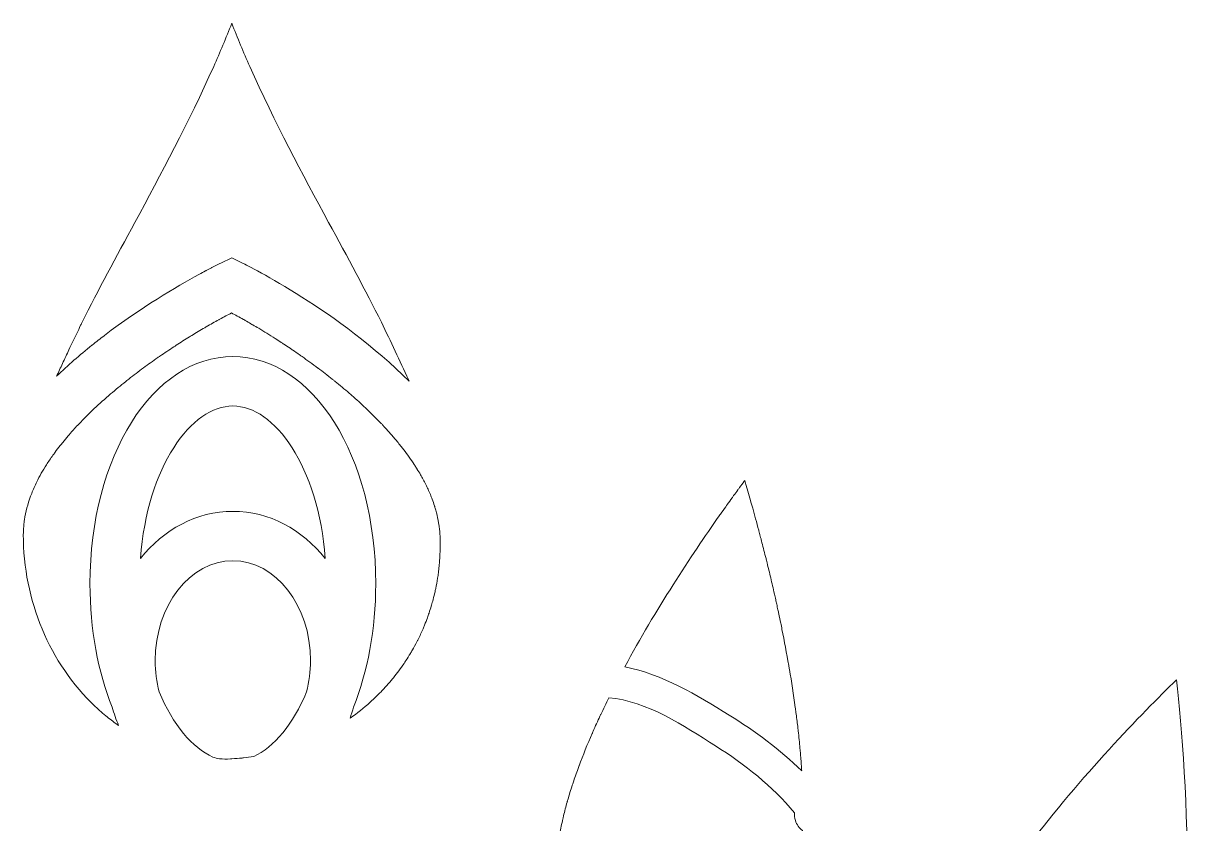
# Model space of a CAD drawing. Header units: millimetres. Extents: x -416 to 1516, y -417 to 43.
# Drawn here: x 529.88 to 577.08, y -2.61 to 29.82 of the extents above; entities that cross this region are included whole.
import ezdxf

# ---------------------------------------------------------------- set-up
doc = ezdxf.new("R2010")
doc.units = ezdxf.units.MM
doc.header["$MEASUREMENT"] = 0
doc.layers.add('Layer 3', color=7, linetype='Continuous')

msp = doc.modelspace()

# ---------------------------------------------------------------- linework, layer by layer
at = {"layer": 'Layer 3', "lineweight": 0}
for points, knots in [([(531.469, 16.037), (531.557, 16.223), (531.642, 16.409), (531.731, 16.597), (531.782, 16.706), (531.836, 16.817), (531.888, 16.927), (531.993, 17.146), (532.096, 17.365), (532.203, 17.585), (532.225, 17.63), (532.245, 17.673), (532.266, 17.718), (532.915, 19.009), (533.634, 20.351), (534.4, 21.75), (535.453, 23.705), (536.577, 25.788), (537.593, 28.075), (537.847, 28.643), (538.089, 29.227), (538.323, 29.821), (538.557, 29.227), (538.799, 28.643), (539.052, 28.075), (540.068, 25.788), (541.192, 23.705), (542.246, 21.75), (543.013, 20.349), (543.733, 19.005), (544.382, 17.711), (544.762, 16.925), (545.128, 16.149), (545.48, 15.383), (545.487, 15.367), (545.494, 15.351), (545.501, 15.334), (545.503, 15.329), (545.505, 15.324), (545.507, 15.319), (542.683, 18.147), (539.007, 19.983), (538.761, 20.104), (538.761, 20.104), (538.325, 20.318), (538.325, 20.318), (538.325, 20.318), (538.325, 20.318), (538.325, 20.318), (538.325, 20.318), (538.324, 20.318), (538.324, 20.318), (538.324, 20.318), (538.324, 20.318), (538.324, 20.318), (538.324, 20.318), (538.324, 20.318), (538.324, 20.318), (538.324, 20.318), (537.886, 20.109), (537.886, 20.109), (537.847, 20.09), (537.713, 20.024), (537.517, 19.924), (537.51, 19.92), (537.504, 19.917), (537.496, 19.913), (537.432, 19.88), (537.36, 19.842), (537.281, 19.8), (537.274, 19.797), (537.268, 19.794), (537.262, 19.79), (537.179, 19.746), (537.09, 19.698), (536.994, 19.646), (536.992, 19.645), (536.99, 19.644), (536.988, 19.643), (536.092, 19.155), (534.65, 18.305), (533.169, 17.175), (533.165, 17.172), (533.161, 17.168), (533.157, 17.165), (532.996, 17.042), (532.835, 16.917), (532.675, 16.787), (532.669, 16.783), (532.664, 16.779), (532.658, 16.774), (532.173, 16.383), (531.689, 15.965), (531.228, 15.519), (531.307, 15.69), (531.389, 15.864), (531.469, 16.037)], [0, 0, 0, 0, 1, 1, 1, 2, 2, 2, 3, 3, 3, 4, 4, 4, 5, 5, 5, 6, 6, 6, 7, 7, 7, 8, 8, 8, 9, 9, 9, 10, 10, 10, 11, 11, 11, 12, 12, 12, 13, 13, 13, 14, 14, 14, 15, 15, 15, 16, 16, 16, 17, 17, 17, 18, 18, 18, 19, 19, 19, 20, 20, 20, 21, 21, 21, 22, 22, 22, 23, 23, 23, 24, 24, 24, 25, 25, 25, 26, 26, 26, 27, 27, 27, 28, 28, 28, 29, 29, 29, 30, 30, 30, 31, 31, 31, 32, 32, 32, 32]), ([(529.886, 9.236), (529.888, 9.281), (529.889, 9.325), (529.892, 9.369), (529.898, 9.443), (529.905, 9.518), (529.914, 9.592), (529.919, 9.631), (529.924, 9.671), (529.93, 9.711), (529.978, 10.028), (530.062, 10.345), (530.178, 10.658), (530.193, 10.698), (530.207, 10.737), (530.223, 10.776), (530.285, 10.932), (530.351, 11.087), (530.427, 11.242), (530.542, 11.474), (530.673, 11.705), (530.818, 11.932), (530.901, 12.063), (530.989, 12.192), (531.081, 12.321), (531.109, 12.361), (531.14, 12.401), (531.169, 12.441), (531.235, 12.531), (531.302, 12.62), (531.372, 12.709), (531.406, 12.753), (531.441, 12.797), (531.477, 12.841), (531.548, 12.929), (531.622, 13.017), (531.697, 13.104), (531.73, 13.142), (531.762, 13.181), (531.795, 13.219), (531.903, 13.341), (532.013, 13.463), (532.126, 13.582), (532.127, 13.584), (532.129, 13.585), (532.13, 13.586), (532.33, 13.797), (532.538, 14.005), (532.753, 14.208), (532.753, 14.208), (532.754, 14.209), (532.754, 14.209), (532.97, 14.412), (533.191, 14.611), (533.417, 14.804), (533.618, 14.977), (533.823, 15.145), (534.029, 15.309), (534.045, 15.322), (534.061, 15.335), (534.077, 15.348), (534.274, 15.504), (534.473, 15.656), (534.672, 15.804), (534.697, 15.822), (534.722, 15.841), (534.747, 15.859), (534.941, 16.002), (535.134, 16.14), (535.327, 16.274), (535.357, 16.295), (535.386, 16.316), (535.416, 16.336), (535.606, 16.467), (535.794, 16.594), (535.981, 16.716), (536.011, 16.735), (536.041, 16.755), (536.071, 16.774), (536.256, 16.895), (536.439, 17.011), (536.618, 17.121), (536.645, 17.138), (536.673, 17.155), (536.7, 17.172), (536.88, 17.282), (537.056, 17.388), (537.227, 17.487), (537.249, 17.5), (537.271, 17.513), (537.293, 17.526), (537.467, 17.626), (537.636, 17.722), (537.796, 17.81), (537.809, 17.817), (537.821, 17.824), (537.834, 17.831), (538.001, 17.922), (538.162, 18.008), (538.313, 18.086), (538.465, 18.005), (538.628, 17.916), (538.799, 17.82), (538.822, 17.807), (538.846, 17.793), (538.87, 17.78), (538.945, 17.737), (539.022, 17.693), (539.101, 17.647), (539.127, 17.632), (539.153, 17.617), (539.179, 17.601), (539.256, 17.556), (539.334, 17.51), (539.413, 17.463), (539.629, 17.333), (539.853, 17.195), (540.083, 17.048), (540.165, 16.996), (540.247, 16.943), (540.33, 16.888), (540.363, 16.867), (540.397, 16.845), (540.43, 16.823), (540.514, 16.768), (540.6, 16.711), (540.686, 16.653), (540.722, 16.628), (540.759, 16.603), (540.796, 16.578), (540.885, 16.518), (540.973, 16.457), (541.062, 16.395), (541.082, 16.382), (541.101, 16.368), (541.121, 16.354), (541.137, 16.342), (541.154, 16.331), (541.17, 16.319), (541.382, 16.17), (541.596, 16.015), (541.81, 15.855), (541.814, 15.851), (541.819, 15.848), (541.823, 15.845), (542.013, 15.702), (542.203, 15.556), (542.392, 15.405), (542.397, 15.401), (542.403, 15.397), (542.408, 15.393), (542.436, 15.37), (542.465, 15.347), (542.493, 15.324), (542.498, 15.321), (542.502, 15.317), (542.507, 15.313), (542.699, 15.158), (542.89, 14.999), (543.079, 14.836), (543.084, 14.832), (543.089, 14.827), (543.094, 14.823), (543.119, 14.802), (543.144, 14.78), (543.169, 14.758), (543.174, 14.754), (543.179, 14.749), (543.185, 14.744), (543.375, 14.578), (543.562, 14.408), (543.745, 14.235), (543.75, 14.23), (543.755, 14.226), (543.76, 14.221), (543.781, 14.201), (543.802, 14.182), (543.822, 14.162), (543.827, 14.157), (543.832, 14.153), (543.836, 14.148), (544.021, 13.971), (544.202, 13.79), (544.376, 13.606), (544.38, 13.603), (544.383, 13.599), (544.386, 13.596), (544.415, 13.565), (544.444, 13.535), (544.472, 13.504), (544.477, 13.499), (544.482, 13.494), (544.487, 13.488), (544.587, 13.38), (544.685, 13.271), (544.781, 13.162), (544.828, 13.108), (544.875, 13.054), (544.92, 12.999), (545.015, 12.888), (545.106, 12.775), (545.195, 12.662), (545.201, 12.654), (545.208, 12.647), (545.214, 12.639), (545.236, 12.611), (545.257, 12.584), (545.278, 12.556), (545.281, 12.553), (545.284, 12.549), (545.287, 12.545), (545.439, 12.345), (545.583, 12.143), (545.716, 11.939), (545.718, 11.937), (545.72, 11.934), (545.721, 11.932), (545.749, 11.889), (545.776, 11.845), (545.803, 11.802), (545.81, 11.791), (545.817, 11.779), (545.824, 11.768), (545.873, 11.689), (545.922, 11.61), (545.968, 11.53), (546.004, 11.467), (546.037, 11.405), (546.071, 11.342), (546.109, 11.272), (546.146, 11.202), (546.181, 11.131), (546.212, 11.068), (546.242, 11.004), (546.272, 10.941), (546.305, 10.869), (546.335, 10.797), (546.365, 10.725), (546.391, 10.662), (546.418, 10.6), (546.441, 10.538), (546.475, 10.448), (546.504, 10.358), (546.533, 10.269), (546.536, 10.26), (546.539, 10.252), (546.541, 10.243), (546.556, 10.196), (546.571, 10.149), (546.584, 10.102), (546.585, 10.099), (546.586, 10.095), (546.587, 10.092), (546.625, 9.958), (546.655, 9.824), (546.681, 9.69), (546.691, 9.638), (546.7, 9.585), (546.708, 9.533), (546.729, 9.396), (546.745, 9.259), (546.752, 9.121), (546.753, 9.104), (546.756, 9.087), (546.757, 9.069), (546.759, 9.015), (546.758, 8.961), (546.76, 8.906), (546.762, 8.796), (546.765, 8.686), (546.764, 8.576), (546.763, 8.497), (546.759, 8.418), (546.756, 8.338), (546.752, 8.248), (546.748, 8.159), (546.742, 8.069), (546.736, 7.988), (546.729, 7.908), (546.722, 7.827), (546.712, 7.737), (546.702, 7.647), (546.69, 7.557), (546.68, 7.483), (546.671, 7.408), (546.66, 7.334), (546.638, 7.197), (546.613, 7.061), (546.585, 6.926), (546.582, 6.912), (546.58, 6.898), (546.577, 6.884), (546.571, 6.853), (546.563, 6.823), (546.556, 6.793), (546.55, 6.765), (546.542, 6.738), (546.536, 6.71), (546.512, 6.608), (546.488, 6.506), (546.46, 6.405), (546.441, 6.337), (546.421, 6.269), (546.4, 6.202), (546.373, 6.11), (546.344, 6.019), (546.313, 5.929), (546.292, 5.865), (546.27, 5.802), (546.247, 5.739), (546.21, 5.638), (546.171, 5.538), (546.13, 5.439), (546.11, 5.389), (546.091, 5.338), (546.069, 5.288), (546.007, 5.144), (545.941, 5.001), (545.871, 4.861), (545.853, 4.825), (545.834, 4.791), (545.816, 4.756), (545.759, 4.646), (545.7, 4.537), (545.639, 4.43), (545.612, 4.384), (545.585, 4.339), (545.558, 4.294), (545.499, 4.195), (545.438, 4.097), (545.374, 4), (545.349, 3.962), (545.325, 3.924), (545.299, 3.886), (545.164, 3.687), (545.021, 3.494), (544.869, 3.307), (544.859, 3.294), (544.848, 3.281), (544.837, 3.268), (544.684, 3.081), (544.524, 2.9), (544.355, 2.726), (544.332, 2.702), (544.308, 2.678), (544.284, 2.654), (544.187, 2.556), (544.087, 2.46), (543.986, 2.367), (543.965, 2.348), (543.945, 2.329), (543.924, 2.31), (543.671, 2.083), (543.404, 1.869), (543.124, 1.671), (543.121, 1.669), (543.117, 1.666), (543.113, 1.664), (543.167, 1.812), (543.212, 1.965), (543.256, 2.119), (543.826, 3.549), (544.154, 5.257), (544.154, 7.11), (544.154, 12.273), (541.613, 16.317), (538.368, 16.317), (535.123, 16.317), (532.581, 12.273), (532.581, 7.11), (532.581, 5.255), (532.911, 3.546), (533.482, 2.116), (533.553, 1.859), (533.642, 1.611), (533.741, 1.371), (533.741, 1.371), (533.741, 1.371), (533.74, 1.372), (533.584, 1.481), (533.43, 1.596), (533.279, 1.717), (533.115, 1.851), (532.951, 1.987), (532.795, 2.136), (530.943, 3.897), (529.881, 6.44), (529.881, 9.113), (529.881, 9.154), (529.885, 9.195), (529.886, 9.236)], [0, 0, 0, 0, 1, 1, 1, 2, 2, 2, 3, 3, 3, 4, 4, 4, 5, 5, 5, 6, 6, 6, 7, 7, 7, 8, 8, 8, 9, 9, 9, 10, 10, 10, 11, 11, 11, 12, 12, 12, 13, 13, 13, 14, 14, 14, 15, 15, 15, 16, 16, 16, 17, 17, 17, 18, 18, 18, 19, 19, 19, 20, 20, 20, 21, 21, 21, 22, 22, 22, 23, 23, 23, 24, 24, 24, 25, 25, 25, 26, 26, 26, 27, 27, 27, 28, 28, 28, 29, 29, 29, 30, 30, 30, 31, 31, 31, 32, 32, 32, 33, 33, 33, 34, 34, 34, 35, 35, 35, 36, 36, 36, 37, 37, 37, 38, 38, 38, 39, 39, 39, 40, 40, 40, 41, 41, 41, 42, 42, 42, 43, 43, 43, 44, 44, 44, 45, 45, 45, 46, 46, 46, 47, 47, 47, 48, 48, 48, 49, 49, 49, 50, 50, 50, 51, 51, 51, 52, 52, 52, 53, 53, 53, 54, 54, 54, 55, 55, 55, 56, 56, 56, 57, 57, 57, 58, 58, 58, 59, 59, 59, 60, 60, 60, 61, 61, 61, 62, 62, 62, 63, 63, 63, 64, 64, 64, 65, 65, 65, 66, 66, 66, 67, 67, 67, 68, 68, 68, 69, 69, 69, 70, 70, 70, 71, 71, 71, 72, 72, 72, 73, 73, 73, 74, 74, 74, 75, 75, 75, 76, 76, 76, 77, 77, 77, 78, 78, 78, 79, 79, 79, 80, 80, 80, 81, 81, 81, 82, 82, 82, 83, 83, 83, 84, 84, 84, 85, 85, 85, 86, 86, 86, 87, 87, 87, 88, 88, 88, 89, 89, 89, 90, 90, 90, 91, 91, 91, 92, 92, 92, 93, 93, 93, 94, 94, 94, 95, 95, 95, 96, 96, 96, 97, 97, 97, 98, 98, 98, 99, 99, 99, 100, 100, 100, 101, 101, 101, 102, 102, 102, 103, 103, 103, 104, 104, 104, 105, 105, 105, 106, 106, 106, 107, 107, 107, 108, 108, 108, 109, 109, 109, 110, 110, 110, 111, 111, 111, 112, 112, 112, 113, 113, 113, 114, 114, 114, 115, 115, 115, 116, 116, 116, 117, 117, 117, 118, 118, 118, 119, 119, 119, 120, 120, 120, 121, 121, 121, 122, 122, 122, 123, 123, 123, 124, 124, 124, 125, 125, 125, 126, 126, 126, 127, 127, 127, 128, 128, 128, 129, 129, 129, 130, 130, 130, 130]), ([(538.368, 10.047), (536.892, 10.047), (535.563, 9.309), (534.624, 8.136), (534.906, 11.872), (536.689, 14.317), (538.368, 14.317), (540.047, 14.317), (541.83, 11.872), (542.111, 8.136), (541.172, 9.309), (539.844, 10.047), (538.368, 10.047)], [0, 0, 0, 0, 1, 1, 1, 2, 2, 2, 3, 3, 3, 4, 4, 4, 4]), ([(558.066, 9.867), (558.082, 9.89), (558.098, 9.913), (558.114, 9.935), (558.187, 10.038), (558.258, 10.138), (558.327, 10.236), (558.349, 10.266), (558.37, 10.296), (558.391, 10.326), (558.456, 10.417), (558.52, 10.506), (558.582, 10.592), (558.604, 10.623), (558.626, 10.654), (558.648, 10.683), (558.705, 10.762), (558.76, 10.838), (558.814, 10.913), (558.827, 10.93), (558.841, 10.949), (558.854, 10.966), (558.864, 10.981), (558.874, 10.995), (558.884, 11.009), (558.951, 11.099), (559.014, 11.186), (559.076, 11.27), (559.083, 11.279), (559.09, 11.289), (559.097, 11.298), (559.228, 10.859), (559.378, 10.334), (559.539, 9.746), (559.58, 9.595), (559.622, 9.439), (559.664, 9.28), (559.675, 9.239), (559.686, 9.199), (559.696, 9.159), (559.716, 9.084), (559.736, 9.008), (559.756, 8.932), (559.763, 8.907), (559.769, 8.881), (559.775, 8.856), (559.829, 8.65), (559.883, 8.439), (559.937, 8.221), (559.945, 8.193), (559.952, 8.165), (559.959, 8.136), (559.964, 8.115), (559.969, 8.095), (559.974, 8.075), (559.983, 8.037), (559.993, 7.998), (560.002, 7.96), (560.051, 7.762), (560.1, 7.559), (560.148, 7.353), (560.199, 7.138), (560.25, 6.921), (560.3, 6.698), (560.317, 6.622), (560.334, 6.544), (560.352, 6.467), (560.365, 6.406), (560.379, 6.345), (560.392, 6.284), (560.409, 6.208), (560.425, 6.132), (560.442, 6.056), (560.453, 6.004), (560.464, 5.952), (560.475, 5.901), (560.501, 5.775), (560.528, 5.65), (560.554, 5.523), (560.572, 5.438), (560.589, 5.351), (560.606, 5.265), (560.703, 4.785), (560.795, 4.297), (560.881, 3.802), (560.89, 3.749), (560.899, 3.696), (560.908, 3.644), (560.995, 3.135), (561.075, 2.621), (561.145, 2.106), (561.154, 2.038), (561.163, 1.969), (561.172, 1.901), (561.196, 1.714), (561.219, 1.526), (561.241, 1.338), (561.249, 1.276), (561.256, 1.214), (561.263, 1.151), (561.29, 0.913), (561.314, 0.676), (561.335, 0.439), (561.342, 0.367), (561.348, 0.295), (561.354, 0.222), (561.37, 0.034), (561.384, -0.154), (561.396, -0.341), (561.399, -0.384), (561.402, -0.428), (561.405, -0.471), (560.529, 0.401), (559.517, 1.14), (558.468, 1.791), (557.155, 2.606), (555.759, 3.452), (554.24, 3.744), (555.488, 6.062), (556.931, 8.252), (558.066, 9.867)], [0, 0, 0, 0, 1, 1, 1, 2, 2, 2, 3, 3, 3, 4, 4, 4, 5, 5, 5, 6, 6, 6, 7, 7, 7, 8, 8, 8, 9, 9, 9, 10, 10, 10, 11, 11, 11, 12, 12, 12, 13, 13, 13, 14, 14, 14, 15, 15, 15, 16, 16, 16, 17, 17, 17, 18, 18, 18, 19, 19, 19, 20, 20, 20, 21, 21, 21, 22, 22, 22, 23, 23, 23, 24, 24, 24, 25, 25, 25, 26, 26, 26, 27, 27, 27, 28, 28, 28, 29, 29, 29, 30, 30, 30, 31, 31, 31, 32, 32, 32, 33, 33, 33, 34, 34, 34, 35, 35, 35, 36, 36, 36, 37, 37, 37, 38, 38, 38, 39, 39, 39, 40, 40, 40, 40]), ([(541.513, 4), (541.513, 3.56), (541.457, 3.137), (541.355, 2.74), (540.806, 1.416), (540.032, 0.498), (539.217, 0.112), (539.215, 0.112), (539.214, 0.112), (539.212, 0.111), (539.075, 0.091), (538.937, 0.074), (538.798, 0.059), (538.78, 0.058), (538.762, 0.055), (538.744, 0.053), (538.607, 0.039), (538.469, 0.029), (538.33, 0.022), (538.309, 0.02), (538.289, 0.018), (538.268, 0.017), (538.118, 0.009), (537.969, 0.016), (537.82, 0.018), (537.731, 0.039), (537.644, 0.064), (537.558, 0.094), (536.729, 0.468), (535.939, 1.395), (535.381, 2.739), (535.279, 3.136), (535.223, 3.559), (535.223, 4), (535.223, 6.232), (536.634, 8.047), (538.368, 8.047), (540.102, 8.047), (541.513, 6.232), (541.513, 4)], [0, 0, 0, 0, 1, 1, 1, 2, 2, 2, 3, 3, 3, 4, 4, 4, 5, 5, 5, 6, 6, 6, 7, 7, 7, 8, 8, 8, 9, 9, 9, 10, 10, 10, 11, 11, 11, 12, 12, 12, 13, 13, 13, 13]), ([(576.577, 3.223), (576.786, 1.341), (577.076, -2.005), (577.002, -5.418), (576.825, -5.264), (576.641, -5.117), (576.451, -4.979), (576.271, -4.848), (576.085, -4.726), (575.894, -4.61), (575.892, -4.608), (575.89, -4.607), (575.888, -4.606), (575.887, -4.606), (575.887, -4.606), (575.886, -4.605), (575.836, -4.575), (575.784, -4.548), (575.733, -4.519), (575.732, -4.518), (575.731, -4.518), (575.73, -4.517), (575.722, -4.512), (575.714, -4.508), (575.705, -4.503), (575.574, -4.428), (575.442, -4.354), (575.307, -4.286), (575.304, -4.285), (575.302, -4.284), (575.3, -4.283), (575.299, -4.283), (575.299, -4.283), (575.299, -4.282), (575.229, -4.248), (575.158, -4.216), (575.087, -4.184), (575.086, -4.183), (575.086, -4.183), (575.085, -4.182), (575.081, -4.18), (575.076, -4.178), (575.072, -4.177), (574.946, -4.118), (574.819, -4.062), (574.689, -4.01), (574.687, -4.009), (574.684, -4.008), (574.682, -4.007), (574.681, -4.007), (574.681, -4.007), (574.681, -4.007), (574.602, -3.975), (574.522, -3.946), (574.442, -3.917), (574.441, -3.917), (574.441, -3.917), (574.44, -3.917), (574.438, -3.916), (574.436, -3.915), (574.433, -3.914), (574.304, -3.867), (574.174, -3.824), (574.042, -3.784), (574.039, -3.783), (574.037, -3.783), (574.034, -3.782), (574.034, -3.782), (574.034, -3.782), (574.033, -3.782), (573.95, -3.756), (573.866, -3.732), (573.782, -3.709), (573.782, -3.709), (573.782, -3.709), (573.781, -3.709), (573.78, -3.708), (573.778, -3.708), (573.777, -3.708), (573.64, -3.671), (573.502, -3.64), (573.363, -3.611), (573.361, -3.61), (573.358, -3.61), (573.355, -3.609), (573.355, -3.609), (573.355, -3.609), (573.354, -3.609), (573.271, -3.592), (573.188, -3.573), (573.104, -3.558), (573.104, -3.558), (573.103, -3.558), (573.103, -3.558), (573.103, -3.558), (573.102, -3.558), (573.101, -3.557), (572.948, -3.53), (572.793, -3.511), (572.637, -3.493), (572.634, -3.492), (572.632, -3.492), (572.629, -3.492), (572.629, -3.492), (572.629, -3.492), (572.628, -3.492), (572.555, -3.483), (572.483, -3.471), (572.409, -3.465), (572.409, -3.465), (572.409, -3.465), (572.409, -3.465), (572.175, -3.445), (571.939, -3.432), (571.7, -3.432), (571.7, -3.432), (571.699, -3.432), (571.699, -3.432), (571.699, -3.432), (571.699, -3.432), (571.699, -3.432), (571.699, -3.432), (571.699, -3.432), (571.699, -3.432), (571.699, -3.432), (571.699, -3.432), (571.699, -3.432), (571.669, -3.432), (571.64, -3.436), (571.61, -3.436), (571.448, -3.438), (571.287, -3.443), (571.128, -3.456), (570.939, -3.472), (570.753, -3.494), (570.568, -3.52), (572.71, -0.693), (575.181, 1.853), (576.577, 3.223)], [0, 0, 0, 0, 1, 1, 1, 2, 2, 2, 3, 3, 3, 4, 4, 4, 5, 5, 5, 6, 6, 6, 7, 7, 7, 8, 8, 8, 9, 9, 9, 10, 10, 10, 11, 11, 11, 12, 12, 12, 13, 13, 13, 14, 14, 14, 15, 15, 15, 16, 16, 16, 17, 17, 17, 18, 18, 18, 19, 19, 19, 20, 20, 20, 21, 21, 21, 22, 22, 22, 23, 23, 23, 24, 24, 24, 25, 25, 25, 26, 26, 26, 27, 27, 27, 28, 28, 28, 29, 29, 29, 30, 30, 30, 31, 31, 31, 32, 32, 32, 33, 33, 33, 34, 34, 34, 35, 35, 35, 36, 36, 36, 37, 37, 37, 38, 38, 38, 39, 39, 39, 40, 40, 40, 41, 41, 41, 42, 42, 42, 43, 43, 43, 44, 44, 44, 45, 45, 45, 46, 46, 46, 46]), ([(551.608, -3.002), (551.643, -2.808), (551.685, -2.61), (551.731, -2.41), (551.74, -2.37), (551.75, -2.329), (551.76, -2.288), (551.804, -2.104), (551.852, -1.918), (551.905, -1.73), (551.907, -1.724), (551.908, -1.719), (551.91, -1.713), (551.911, -1.708), (551.913, -1.702), (551.914, -1.697), (551.92, -1.676), (551.927, -1.656), (551.933, -1.635), (551.989, -1.44), (552.049, -1.242), (552.114, -1.044), (552.125, -1.011), (552.136, -0.978), (552.147, -0.946), (552.21, -0.757), (552.276, -0.568), (552.346, -0.377), (552.358, -0.343), (552.371, -0.308), (552.384, -0.274), (552.385, -0.271), (552.385, -0.269), (552.386, -0.267), (552.548, 0.17), (552.727, 0.611), (552.921, 1.053), (552.925, 1.062), (552.929, 1.071), (552.933, 1.08), (552.941, 1.099), (552.949, 1.118), (552.957, 1.136), (553.047, 1.34), (553.139, 1.544), (553.235, 1.749), (553.242, 1.765), (553.25, 1.782), (553.258, 1.799), (553.26, 1.803), (553.262, 1.807), (553.264, 1.812), (553.371, 2.04), (553.48, 2.268), (553.593, 2.495), (555.147, 2.362), (556.647, 1.352), (557.909, 0.548), (559.101, -0.21), (560.216, -1.076), (561.109, -2.162), (561.104, -2.267), (561.116, -2.375), (561.15, -2.48), (561.204, -2.644), (561.306, -2.783), (561.435, -2.888), (561.434, -2.908), (561.433, -2.927), (561.432, -2.947), (561.418, -3.241), (561.398, -3.53), (561.37, -3.812), (561.367, -3.844), (561.362, -3.876), (561.359, -3.909), (561.33, -4.173), (561.295, -4.431), (561.252, -4.682), (561.249, -4.702), (561.246, -4.723), (561.243, -4.743), (561.185, -5.068), (561.122, -5.384), (561.055, -5.695), (561.035, -5.787), (561.013, -5.877), (560.992, -5.968), (560.948, -6.162), (560.902, -6.354), (560.854, -6.543), (560.816, -6.691), (560.777, -6.838), (560.737, -6.984), (560.705, -7.101), (560.672, -7.216), (560.638, -7.331), (560.587, -7.505), (560.536, -7.678), (560.482, -7.848), (560.478, -7.861), (560.474, -7.873), (560.47, -7.886), (558.161, -5.327), (555.008, -3.593), (551.607, -3.006), (551.607, -3.005), (551.607, -3.004), (551.608, -3.002)], [0, 0, 0, 0, 1, 1, 1, 2, 2, 2, 3, 3, 3, 4, 4, 4, 5, 5, 5, 6, 6, 6, 7, 7, 7, 8, 8, 8, 9, 9, 9, 10, 10, 10, 11, 11, 11, 12, 12, 12, 13, 13, 13, 14, 14, 14, 15, 15, 15, 16, 16, 16, 17, 17, 17, 18, 18, 18, 19, 19, 19, 20, 20, 20, 21, 21, 21, 22, 22, 22, 23, 23, 23, 24, 24, 24, 25, 25, 25, 26, 26, 26, 27, 27, 27, 28, 28, 28, 29, 29, 29, 30, 30, 30, 31, 31, 31, 32, 32, 32, 33, 33, 33, 34, 34, 34, 35, 35, 35, 36, 36, 36, 36])]:
    msp.add_open_spline(points, degree=3, knots=knots, dxfattribs=at)

doc.saveas('drawing.dxf')
